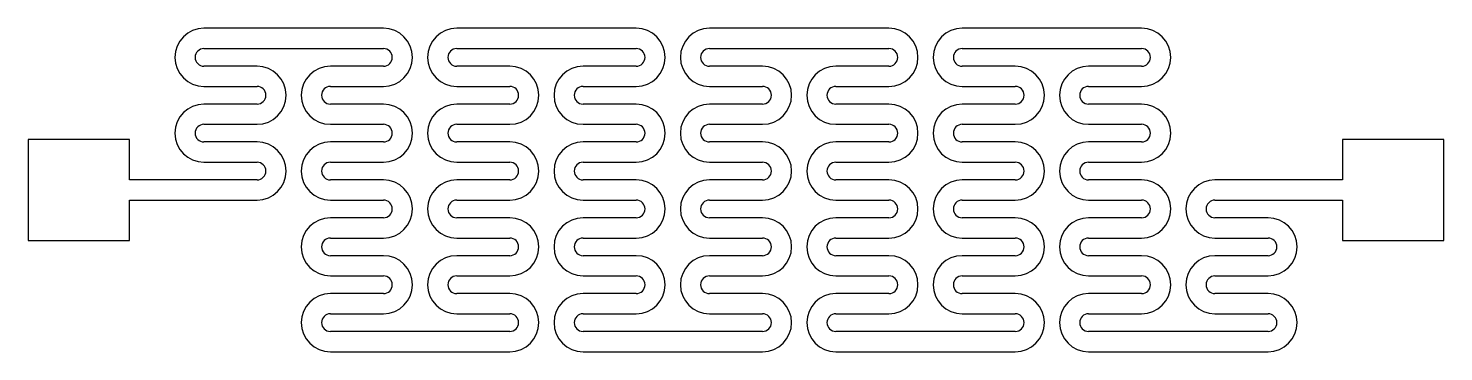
# Model space of a CAD drawing. Header units: metres. Extents: x -0.7 to 0.7, y -0.16 to 0.16.
import ezdxf

# ---------------------------------------------------------------- set-up
doc = ezdxf.new("R2010")
doc.units = ezdxf.units.M

msp = doc.modelspace()

# ---------------------------------------------------------------- linework, layer by layer
for p, q in [((-0.34875, 0.16), (-0.52625, 0.16)), ((-0.09875, 0.16), (-0.27625, 0.16)), ((0.15125, 0.16), (-0.02625, 0.16)), ((0.40125, 0.16), (0.22375, 0.16)), ((-0.52625, 0.14), (-0.34875, 0.14)), ((-0.27625, 0.14), (-0.09875, 0.14)), ((-0.02625, 0.14), (0.15125, 0.14)), ((0.22375, 0.14), (0.40125, 0.14)), ((-0.47375, 0.1225), (-0.52625, 0.1225)), ((-0.34875, 0.1225), (-0.40125, 0.1225)), ((-0.22375, 0.1225), (-0.27625, 0.1225)), ((-0.09875, 0.1225), (-0.15125, 0.1225)), ((0.02625, 0.1225), (-0.02625, 0.1225)), ((0.15125, 0.1225), (0.09875, 0.1225)), ((0.27625, 0.1225), (0.22375, 0.1225)), ((0.40125, 0.1225), (0.34875, 0.1225)), ((-0.52625, 0.1025), (-0.47375, 0.1025)), ((-0.40125, 0.1025), (-0.34875, 0.1025)), ((-0.27625, 0.1025), (-0.22375, 0.1025)), ((-0.15125, 0.1025), (-0.09875, 0.1025)), ((-0.02625, 0.1025), (0.02625, 0.1025)), ((0.09875, 0.1025), (0.15125, 0.1025)), ((0.22375, 0.1025), (0.27625, 0.1025)), ((0.34875, 0.1025), (0.40125, 0.1025)), ((-0.47375, 0.085), (-0.52625, 0.085)), ((-0.34875, 0.085), (-0.40125, 0.085)), ((-0.22375, 0.085), (-0.27625, 0.085)), ((-0.09875, 0.085), (-0.15125, 0.085)), ((0.02625, 0.085), (-0.02625, 0.085)), ((0.15125, 0.085), (0.09875, 0.085)), ((0.27625, 0.085), (0.22375, 0.085)), ((0.40125, 0.085), (0.34875, 0.085)), ((-0.52625, 0.065), (-0.47375, 0.065)), ((-0.40125, 0.065), (-0.34875, 0.065)), ((-0.27625, 0.065), (-0.22375, 0.065)), ((-0.15125, 0.065), (-0.09875, 0.065)), ((-0.02625, 0.065), (0.02625, 0.065)), ((0.09875, 0.065), (0.15125, 0.065)), ((0.22375, 0.065), (0.27625, 0.065)), ((0.34875, 0.065), (0.40125, 0.065)), ((-0.6, 0.05), (-0.7, 0.05)), ((-0.7, 0.05), (-0.7, -0.05)), ((-0.6, 0.01), (-0.6, 0.05)), ((-0.47375, 0.0475), (-0.52625, 0.0475)), ((-0.34875, 0.0475), (-0.40125, 0.0475)), ((-0.22375, 0.0475), (-0.27625, 0.0475)), ((-0.09875, 0.0475), (-0.15125, 0.0475)), ((0.02625, 0.0475), (-0.02625, 0.0475)), ((0.15125, 0.0475), (0.09875, 0.0475)), ((0.27625, 0.0475), (0.22375, 0.0475)), ((0.40125, 0.0475), (0.34875, 0.0475)), ((0.7, 0.05), (0.6, 0.05)), ((0.6, 0.05), (0.6, 0.01)), ((0.7, -0.05), (0.7, 0.05)), ((-0.52625, 0.0275), (-0.47375, 0.0275)), ((-0.40125, 0.0275), (-0.34875, 0.0275)), ((-0.27625, 0.0275), (-0.22375, 0.0275)), ((-0.15125, 0.0275), (-0.09875, 0.0275)), ((-0.02625, 0.0275), (0.02625, 0.0275)), ((0.09875, 0.0275), (0.15125, 0.0275)), ((0.22375, 0.0275), (0.27625, 0.0275)), ((0.34875, 0.0275), (0.40125, 0.0275)), ((-0.47375, 0.01), (-0.6, 0.01)), ((-0.34875, 0.01), (-0.40125, 0.01)), ((-0.22375, 0.01), (-0.27625, 0.01)), ((-0.09875, 0.01), (-0.15125, 0.01)), ((0.02625, 0.01), (-0.02625, 0.01)), ((0.15125, 0.01), (0.09875, 0.01)), ((0.27625, 0.01), (0.22375, 0.01)), ((0.40125, 0.01), (0.34875, 0.01)), ((0.6, 0.01), (0.47375, 0.01)), ((-0.6, -0.05), (-0.6, -0.01)), ((-0.6, -0.01), (-0.47375, -0.01)), ((-0.40125, -0.01), (-0.34875, -0.01)), ((-0.27625, -0.01), (-0.22375, -0.01)), ((-0.15125, -0.01), (-0.09875, -0.01)), ((-0.02625, -0.01), (0.02625, -0.01)), ((0.09875, -0.01), (0.15125, -0.01)), ((0.22375, -0.01), (0.27625, -0.01)), ((0.34875, -0.01), (0.40125, -0.01)), ((0.47375, -0.01), (0.6, -0.01)), ((0.6, -0.01), (0.6, -0.05)), ((-0.34875, -0.0275), (-0.40125, -0.0275)), ((-0.22375, -0.0275), (-0.27625, -0.0275)), ((-0.09875, -0.0275), (-0.15125, -0.0275)), ((0.02625, -0.0275), (-0.02625, -0.0275)), ((0.15125, -0.0275), (0.09875, -0.0275)), ((0.27625, -0.0275), (0.22375, -0.0275)), ((0.40125, -0.0275), (0.34875, -0.0275)), ((0.52625, -0.0275), (0.47375, -0.0275)), ((-0.7, -0.05), (-0.6, -0.05)), ((-0.40125, -0.0475), (-0.34875, -0.0475)), ((-0.27625, -0.0475), (-0.22375, -0.0475)), ((-0.15125, -0.0475), (-0.09875, -0.0475)), ((-0.02625, -0.0475), (0.02625, -0.0475)), ((0.09875, -0.0475), (0.15125, -0.0475)), ((0.22375, -0.0475), (0.27625, -0.0475)), ((0.34875, -0.0475), (0.40125, -0.0475)), ((0.47375, -0.0475), (0.52625, -0.0475)), ((0.6, -0.05), (0.7, -0.05)), ((-0.34875, -0.065), (-0.40125, -0.065)), ((-0.22375, -0.065), (-0.27625, -0.065)), ((-0.09875, -0.065), (-0.15125, -0.065)), ((0.02625, -0.065), (-0.02625, -0.065)), ((0.15125, -0.065), (0.09875, -0.065)), ((0.27625, -0.065), (0.22375, -0.065)), ((0.40125, -0.065), (0.34875, -0.065)), ((0.52625, -0.065), (0.47375, -0.065)), ((-0.40125, -0.085), (-0.34875, -0.085)), ((-0.27625, -0.085), (-0.22375, -0.085)), ((-0.15125, -0.085), (-0.09875, -0.085)), ((-0.02625, -0.085), (0.02625, -0.085)), ((0.09875, -0.085), (0.15125, -0.085)), ((0.22375, -0.085), (0.27625, -0.085)), ((0.34875, -0.085), (0.40125, -0.085)), ((0.47375, -0.085), (0.52625, -0.085)), ((-0.34875, -0.1025), (-0.40125, -0.1025)), ((-0.22375, -0.1025), (-0.27625, -0.1025)), ((-0.09875, -0.1025), (-0.15125, -0.1025)), ((0.02625, -0.1025), (-0.02625, -0.1025)), ((0.15125, -0.1025), (0.09875, -0.1025)), ((0.27625, -0.1025), (0.22375, -0.1025)), ((0.40125, -0.1025), (0.34875, -0.1025)), ((0.52625, -0.1025), (0.47375, -0.1025)), ((-0.40125, -0.1225), (-0.34875, -0.1225)), ((-0.27625, -0.1225), (-0.22375, -0.1225)), ((-0.15125, -0.1225), (-0.09875, -0.1225)), ((-0.02625, -0.1225), (0.02625, -0.1225)), ((0.09875, -0.1225), (0.15125, -0.1225)), ((0.22375, -0.1225), (0.27625, -0.1225)), ((0.34875, -0.1225), (0.40125, -0.1225)), ((0.47375, -0.1225), (0.52625, -0.1225)), ((-0.22375, -0.14), (-0.40125, -0.14)), ((0.02625, -0.14), (-0.15125, -0.14)), ((0.27625, -0.14), (0.09875, -0.14)), ((0.52625, -0.14), (0.34875, -0.14)), ((-0.40125, -0.16), (-0.22375, -0.16)), ((-0.15125, -0.16), (0.02625, -0.16)), ((0.09875, -0.16), (0.27625, -0.16)), ((0.34875, -0.16), (0.52625, -0.16))]:
    msp.add_line(p, q)
for centre, radius, start, end in [((-0.52625, 0.13125), 0.02875, 90, -90), ((-0.34875, 0.13125), 0.02875, -90, 90), ((-0.27625, 0.13125), 0.02875, 90, -90), ((-0.09875, 0.13125), 0.02875, -90, 90), ((-0.02625, 0.13125), 0.02875, 90, -90), ((0.15125, 0.13125), 0.02875, -90, 90), ((0.22375, 0.13125), 0.02875, 90, -90), ((0.40125, 0.13125), 0.02875, -90, 90), ((-0.52625, 0.13125), 0.00875, 90, -90), ((-0.34875, 0.13125), 0.00875, -90, 90), ((-0.27625, 0.13125), 0.00875, 90, -90), ((-0.09875, 0.13125), 0.00875, -90, 90), ((-0.02625, 0.13125), 0.00875, 90, -90), ((0.15125, 0.13125), 0.00875, -90, 90), ((0.22375, 0.13125), 0.00875, 90, -90), ((0.40125, 0.13125), 0.00875, -90, 90), ((-0.47375, 0.09375), 0.02875, -90, 90), ((-0.40125, 0.09375), 0.02875, 90, -90), ((-0.22375, 0.09375), 0.02875, -90, 90), ((-0.15125, 0.09375), 0.02875, 90, -90), ((0.02625, 0.09375), 0.02875, -90, 90), ((0.09875, 0.09375), 0.02875, 90, -90), ((0.27625, 0.09375), 0.02875, -90, 90), ((0.34875, 0.09375), 0.02875, 90, -90), ((-0.47375, 0.09375), 0.00875, -90, 90), ((-0.40125, 0.09375), 0.00875, 90, -90), ((-0.22375, 0.09375), 0.00875, -90, 90), ((-0.15125, 0.09375), 0.00875, 90, -90), ((0.02625, 0.09375), 0.00875, -90, 90), ((0.09875, 0.09375), 0.00875, 90, -90), ((0.27625, 0.09375), 0.00875, -90, 90), ((0.34875, 0.09375), 0.00875, 90, -90), ((-0.52625, 0.05625), 0.02875, 90, -90), ((-0.34875, 0.05625), 0.02875, -90, 90), ((-0.27625, 0.05625), 0.02875, 90, -90), ((-0.09875, 0.05625), 0.02875, -90, 90), ((-0.02625, 0.05625), 0.02875, 90, -90), ((0.15125, 0.05625), 0.02875, -90, 90), ((0.22375, 0.05625), 0.02875, 90, -90), ((0.40125, 0.05625), 0.02875, -90, 90), ((-0.52625, 0.05625), 0.00875, 90, -90), ((-0.34875, 0.05625), 0.00875, -90, 90), ((-0.27625, 0.05625), 0.00875, 90, -90), ((-0.09875, 0.05625), 0.00875, -90, 90), ((-0.02625, 0.05625), 0.00875, 90, -90), ((0.15125, 0.05625), 0.00875, -90, 90), ((0.22375, 0.05625), 0.00875, 90, -90), ((0.40125, 0.05625), 0.00875, -90, 90), ((-0.47375, 0.01875), 0.02875, -90, 90), ((-0.40125, 0.01875), 0.02875, 90, -90), ((-0.22375, 0.01875), 0.02875, -90, 90), ((-0.15125, 0.01875), 0.02875, 90, -90), ((0.02625, 0.01875), 0.02875, -90, 90), ((0.09875, 0.01875), 0.02875, 90, -90), ((0.27625, 0.01875), 0.02875, -90, 90), ((0.34875, 0.01875), 0.02875, 90, -90), ((-0.47375, 0.01875), 0.00875, -90, 90), ((-0.40125, 0.01875), 0.00875, 90, -90), ((-0.22375, 0.01875), 0.00875, -90, 90), ((-0.15125, 0.01875), 0.00875, 90, -90), ((0.02625, 0.01875), 0.00875, -90, 90), ((0.09875, 0.01875), 0.00875, 90, -90), ((0.27625, 0.01875), 0.00875, -90, 90), ((0.34875, 0.01875), 0.00875, 90, -90), ((-0.34875, -0.01875), 0.02875, -90, 90), ((-0.27625, -0.01875), 0.02875, 90, -90), ((-0.09875, -0.01875), 0.02875, -90, 90), ((-0.02625, -0.01875), 0.02875, 90, -90), ((0.15125, -0.01875), 0.02875, -90, 90), ((0.22375, -0.01875), 0.02875, 90, -90), ((0.40125, -0.01875), 0.02875, -90, 90), ((0.47375, -0.01875), 0.02875, 90, -90), ((-0.34875, -0.01875), 0.00875, -90, 90), ((-0.27625, -0.01875), 0.00875, 90, -90), ((-0.09875, -0.01875), 0.00875, -90, 90), ((-0.02625, -0.01875), 0.00875, 90, -90), ((0.15125, -0.01875), 0.00875, -90, 90), ((0.22375, -0.01875), 0.00875, 90, -90), ((0.40125, -0.01875), 0.00875, -90, 90), ((0.47375, -0.01875), 0.00875, 90, -90), ((-0.40125, -0.05625), 0.02875, 90, -90), ((-0.22375, -0.05625), 0.02875, -90, 90), ((-0.15125, -0.05625), 0.02875, 90, -90), ((0.02625, -0.05625), 0.02875, -90, 90), ((0.09875, -0.05625), 0.02875, 90, -90), ((0.27625, -0.05625), 0.02875, -90, 90), ((0.34875, -0.05625), 0.02875, 90, -90), ((0.52625, -0.05625), 0.02875, -90, 90), ((-0.40125, -0.05625), 0.00875, 90, -90), ((-0.22375, -0.05625), 0.00875, -90, 90), ((-0.15125, -0.05625), 0.00875, 90, -90), ((0.02625, -0.05625), 0.00875, -90, 90), ((0.09875, -0.05625), 0.00875, 90, -90), ((0.27625, -0.05625), 0.00875, -90, 90), ((0.34875, -0.05625), 0.00875, 90, -90), ((0.52625, -0.05625), 0.00875, -90, 90), ((-0.34875, -0.09375), 0.02875, -90, 90), ((-0.27625, -0.09375), 0.02875, 90, -90), ((-0.09875, -0.09375), 0.02875, -90, 90), ((-0.02625, -0.09375), 0.02875, 90, -90), ((0.15125, -0.09375), 0.02875, -90, 90), ((0.22375, -0.09375), 0.02875, 90, -90), ((0.40125, -0.09375), 0.02875, -90, 90), ((0.47375, -0.09375), 0.02875, 90, -90), ((-0.34875, -0.09375), 0.00875, -90, 90), ((-0.27625, -0.09375), 0.00875, 90, -90), ((-0.09875, -0.09375), 0.00875, -90, 90), ((-0.02625, -0.09375), 0.00875, 90, -90), ((0.15125, -0.09375), 0.00875, -90, 90), ((0.22375, -0.09375), 0.00875, 90, -90), ((0.40125, -0.09375), 0.00875, -90, 90), ((0.47375, -0.09375), 0.00875, 90, -90), ((-0.40125, -0.13125), 0.02875, 90, -90), ((-0.22375, -0.13125), 0.02875, -90, 90), ((-0.15125, -0.13125), 0.02875, 90, -90), ((0.02625, -0.13125), 0.02875, -90, 90), ((0.09875, -0.13125), 0.02875, 90, -90), ((0.27625, -0.13125), 0.02875, -90, 90), ((0.34875, -0.13125), 0.02875, 90, -90), ((0.52625, -0.13125), 0.02875, -90, 90), ((-0.40125, -0.13125), 0.00875, 90, -90), ((-0.22375, -0.13125), 0.00875, -90, 90), ((-0.15125, -0.13125), 0.00875, 90, -90), ((0.02625, -0.13125), 0.00875, -90, 90), ((0.09875, -0.13125), 0.00875, 90, -90), ((0.27625, -0.13125), 0.00875, -90, 90), ((0.34875, -0.13125), 0.00875, 90, -90), ((0.52625, -0.13125), 0.00875, -90, 90)]:
    msp.add_arc(centre, radius, start, end)

doc.saveas('drawing.dxf')
